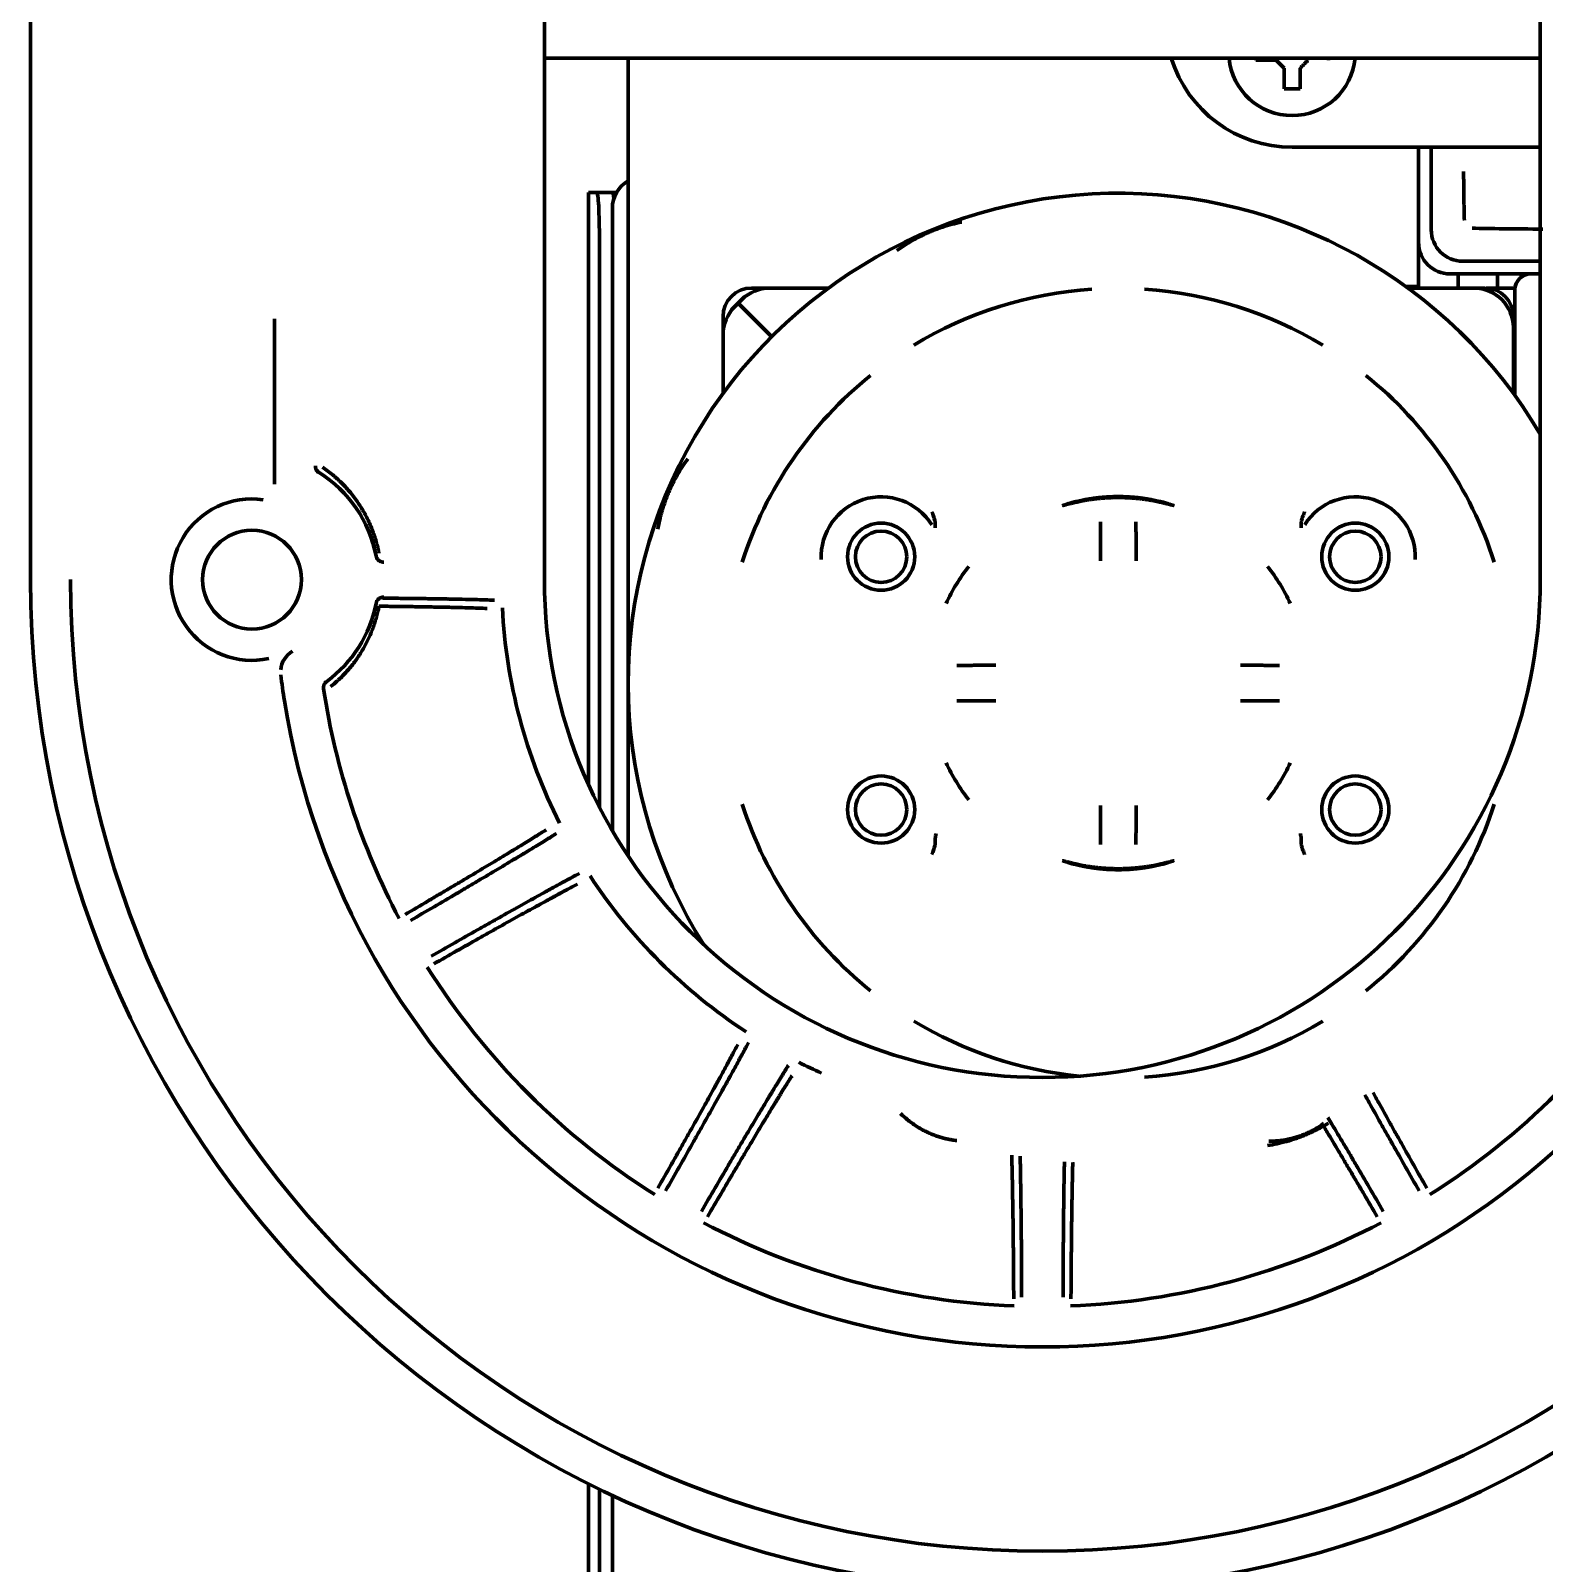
# Model space of a CAD drawing. Header units: inches. Extents: x -2983 to 7024, y 422 to 5529.
# Drawn here: x 2688 to 2783.7, y 5262.2 to 5359.2 of the extents above; entities that cross this region are included whole.
import ezdxf

# ---------------------------------------------------------------- set-up
doc = ezdxf.new("R2010")
doc.units = ezdxf.units.IN

msp = doc.modelspace()

# ---------------------------------------------------------------- linework, layer by layer
at = {"linetype": 'Continuous', "lineweight": 70}
for p, q in [((2687.984, 5324.489), (2687.984, 5396.5)), ((2720.484, 5368.512), (2720.484, 5324.489)), ((2783.484, 5324.489), (2783.484, 5368.512)), ((2720.484, 5357.489), (2783.483, 5357.489)), ((2725.784, 5306.996), (2725.784, 5357.48)), ((2765.484, 5357.349), (2765.484, 5357.489)), ((2770.084, 5357.489), (2770.084, 5357.349)), ((2783.485, 5351.847), (2767.784, 5351.847)), ((2775.784, 5343.039), (2775.784, 5351.847)), ((2776.587, 5346.631), (2776.587, 5351.848)), ((2723.284, 5348.989), (2723.287, 5348.989)), ((2723.284, 5348.989), (2723.284, 5311.503)), ((2723.287, 5348.989), (2723.806, 5348.989)), ((2723.806, 5348.989), (2724.804, 5348.989)), ((2724.804, 5348.989), (2725.052, 5348.989)), ((2724.784, 5347.989), (2724.784, 5347.784)), ((2724.784, 5346.411), (2724.784, 5347.784)), ((2723.963, 5310.099), (2723.963, 5345.989)), ((2724.784, 5308.602), (2724.784, 5346.411)), ((2783.484, 5344.633), (2778.586, 5344.633)), ((2782.884, 5343.829), (2777.783, 5343.829)), ((2778.284, 5342.939), (2778.284, 5343.829)), ((2780.784, 5343.822), (2780.784, 5342.936)), ((2782.284, 5343.829), (2782.284, 5343.629)), ((2782.884, 5343.829), (2783.485, 5343.829)), ((2734.737, 5342.939), (2733.584, 5342.939)), ((2734.736, 5342.939), (2738.454, 5342.939)), ((2775.784, 5343.039), (2774.984, 5343.039)), ((2775.114, 5342.939), (2779.284, 5342.939)), ((2779.984, 5342.939), (2779.284, 5342.939)), ((2780.055, 5342.938), (2780.055, 5342.939)), ((2781.898, 5342.939), (2780.055, 5342.939)), ((2781.884, 5342.829), (2781.884, 5336.132)), ((2732.742, 5341.981), (2732.516, 5341.755)), ((2732.742, 5341.981), (2732.969, 5342.207)), ((2732.742, 5341.981), (2733.45, 5341.274)), ((2732.742, 5341.981), (2733.45, 5341.274)), ((2703.411, 5340.987), (2703.411, 5330.527)), ((2731.784, 5341.139), (2731.784, 5339.986)), ((2734.864, 5339.859), (2733.45, 5341.274)), ((2734.864, 5339.859), (2733.45, 5341.274)), ((2781.784, 5340.439), (2781.784, 5341.139)), ((2731.784, 5339.987), (2731.784, 5336.269)), ((2781.784, 5340.439), (2781.784, 5336.269)), ((2745.203, 5327.772), (2745.203, 5328.096)), ((2768.365, 5327.772), (2768.365, 5328.096)), ((2745.203, 5308.106), (2745.203, 5307.782)), ((2768.365, 5308.106), (2768.365, 5307.782)), ((2723.284, 5267.282), (2723.284, 5013.824)), ((2723.963, 5014.824), (2723.963, 5266.949)), ((2724.784, 4696.789), (2724.784, 5266.55))]:
    msp.add_line(p, q, dxfattribs=at)
for centre, radius in [((2701.984, 5324.489), 3.125), ((2741.784, 5325.939), 2.125), ((2741.784, 5325.939), 1.625), ((2771.784, 5325.939), 2.125), ((2771.784, 5325.939), 1.625), ((2741.784, 5309.939), 2.125), ((2771.784, 5309.939), 2.125), ((2741.784, 5309.939), 1.625), ((2771.784, 5309.939), 1.625)]:
    msp.add_circle(centre, radius, dxfattribs=at)
for centre, radius, start, end in [((2767.784, 5359.847), 8, 197.14078, 270), ((2767.784, 5357.849), 4, 185.16375, 354.84188), ((2726.784, 5347.989), 2, 120.00094, 180), ((2756.784, 5317.939), 31, 30.54375, 212.28188), ((2782.884, 5342.829), 1, 90, 180), ((2733.584, 5341.139), 1.8, 90, 180), ((2734.736, 5340.439), 2.5, 90, 135), ((2756.784, 5317.939), 24.991, 93.82427, 121.17573), ((2756.784, 5317.939), 24.991, 58.82427, 86.17573), ((2779.284, 5340.439), 2.5, 0, 90), ((2779.984, 5341.139), 1.8, 0, 90), ((2734.284, 5339.987), 2.5, 135, 180), ((2756.784, 5317.939), 24.991, 128.82427, 162.14701), ((2756.784, 5317.939), 24.991, 17.85299, 51.17573), ((2701.984, 5324.489), 7.991, 10.88963, 57.92406), ((2701.984, 5324.489), 5.109, 81.93308, 282.00746), ((2741.784, 5325.939), 3.788, 32.24843, 182.83269), ((2771.784, 5325.939), 3.788, 357.16731, 147.75157), ((2756.784, 5317.939), 11.996, 142.00464, 155.16062), ((2756.784, 5317.939), 11.996, 24.83938, 37.99537), ((2751.984, 5324.489), 64, 180, 0), ((2751.984, 5324.489), 61.472, 180, 0), ((2751.984, 5324.489), 31.5, 180, 0), ((2701.984, 5324.489), 7.991, 306.29963, 349.11037), ((2751.984, 5324.489), 34.207, 182.97574, 206.768), ((2753.621, 5324.753), 50.211, 187.19463, 189.09231), ((2751.984, 5324.489), 45.991, 188.65313, 207.78465), ((2751.984, 5324.489), 48.553, 189.09025, 350.90976), ((2756.784, 5317.939), 11.996, 204.83938, 217.99536), ((2756.784, 5317.939), 11.996, 322.00464, 335.16062), ((2756.784, 5317.939), 24.991, 197.85299, 231.17573), ((2756.784, 5317.939), 24.991, 308.82427, 342.14701), ((2751.984, 5324.489), 34.207, 213.232, 236.768), ((2751.984, 5324.489), 45.991, 212.21535, 237.78465), ((2751.984, 5324.489), 45.991, 302.21535, 327.78465), ((2756.784, 5317.939), 24.991, 238.82427, 264.25685), ((2756.784, 5317.939), 24.991, 273.82427, 301.17573), ((2751.984, 5324.489), 34.207, 243.232, 245.91069), ((2751.984, 5324.489), 45.991, 242.21535, 267.78465), ((2751.984, 5324.489), 45.991, 272.21535, 297.78465)]:
    msp.add_arc(centre, radius, start, end, dxfattribs=at)
for centre, major_axis, ratio, start_param, end_param in [((2723.806, 5345.989), (0, -3), 0.052336, 1.570796, 3.141593), ((2724.804, 5345.989), (0, 3), 0.052336, 5.771302, 6.283185), ((2778.588, 5346.634), (1.416, 1.416), 0.998783, 2.356803, 3.926382), ((2783.063, 5346.772), (4.949, -0.021), 0.020055, 3.811078, 4.831047), ((2777.785, 5345.831), (1.416, 1.416), 0.998783, 2.356803, 3.926382), ((2705.294, 5318.652), (1.341, 0.672), 0.998626, 1.621896, 2.588167)]:
    msp.add_ellipse(centre, major_axis=major_axis, ratio=ratio, start_param=start_param, end_param=end_param, dxfattribs=at)
for points in [[(2766.784, 5357.349), (2766.73, 5357.349), (2766.622, 5357.349), (2766.46, 5357.349), (2766.301, 5357.349), (2766.146, 5357.349), (2765.994, 5357.349), (2765.838, 5357.349), (2765.671, 5357.349), (2765.548, 5357.349), (2765.484, 5357.349)], [(2767.284, 5356.849), (2767.258, 5356.875), (2767.207, 5356.926), (2767.133, 5357), (2767.061, 5357.072), (2766.991, 5357.142), (2766.922, 5357.211), (2766.853, 5357.28), (2766.807, 5357.326), (2766.784, 5357.349)], [(2768.784, 5357.349), (2768.76, 5357.325), (2768.713, 5357.278), (2768.641, 5357.207), (2768.57, 5357.135), (2768.499, 5357.064), (2768.427, 5356.992), (2768.356, 5356.921), (2768.308, 5356.873), (2768.284, 5356.849)], [(2768.284, 5356.849), (2768.284, 5356.795), (2768.284, 5356.687), (2768.284, 5356.525), (2768.284, 5356.366), (2768.284, 5356.211), (2768.284, 5356.059), (2768.284, 5355.903), (2768.284, 5355.736), (2768.284, 5355.613), (2768.284, 5355.549)], [(2768.284, 5355.549), (2768.117, 5355.549), (2767.784, 5355.549), (2767.451, 5355.549), (2767.284, 5355.549)], [(2753.284, 5329.18), (2753.284, 5329.181), (2753.289, 5329.184), (2753.314, 5329.194), (2753.355, 5329.208), (2753.413, 5329.228), (2753.487, 5329.252), (2753.577, 5329.28), (2753.684, 5329.312), (2753.806, 5329.346), (2753.945, 5329.383), (2754.097, 5329.422), (2754.264, 5329.462), (2754.444, 5329.501), (2754.635, 5329.539), (2754.836, 5329.576), (2755.046, 5329.611), (2755.264, 5329.642), (2755.488, 5329.67), (2755.717, 5329.694), (2755.95, 5329.713), (2756.186, 5329.728), (2756.424, 5329.738), (2756.664, 5329.743), (2756.904, 5329.743), (2757.144, 5329.738), (2757.382, 5329.728), (2757.618, 5329.713), (2757.851, 5329.694), (2758.081, 5329.67), (2758.304, 5329.642), (2758.522, 5329.611), (2758.732, 5329.576), (2758.934, 5329.539), (2759.124, 5329.501), (2759.304, 5329.462), (2759.471, 5329.422), (2759.624, 5329.383), (2759.762, 5329.346), (2759.884, 5329.312), (2759.991, 5329.28), (2760.082, 5329.252), (2760.156, 5329.228), (2760.213, 5329.208), (2760.254, 5329.194), (2760.279, 5329.184), (2760.284, 5329.181), (2760.284, 5329.18)], [(2760.284, 5329.18), (2760.284, 5329.179), (2760.279, 5329.179), (2760.254, 5329.185), (2760.213, 5329.195), (2760.156, 5329.211), (2760.082, 5329.23), (2759.992, 5329.254), (2759.885, 5329.282), (2759.763, 5329.313), (2759.625, 5329.346), (2759.473, 5329.381), (2759.307, 5329.417), (2759.128, 5329.454), (2758.937, 5329.49), (2758.736, 5329.524), (2758.526, 5329.557), (2758.308, 5329.586), (2758.084, 5329.612), (2757.854, 5329.635), (2757.62, 5329.654), (2757.383, 5329.668), (2757.145, 5329.677), (2756.904, 5329.682), (2756.664, 5329.682), (2756.423, 5329.677), (2756.185, 5329.668), (2755.948, 5329.654), (2755.714, 5329.635), (2755.484, 5329.612), (2755.26, 5329.586), (2755.042, 5329.557), (2754.832, 5329.524), (2754.631, 5329.49), (2754.441, 5329.454), (2754.261, 5329.417), (2754.095, 5329.381), (2753.943, 5329.346), (2753.805, 5329.313), (2753.683, 5329.282), (2753.576, 5329.254), (2753.486, 5329.23), (2753.412, 5329.211), (2753.355, 5329.195), (2753.314, 5329.185), (2753.29, 5329.179), (2753.284, 5329.179), (2753.284, 5329.18)], [(2753.284, 5306.698), (2753.284, 5306.699), (2753.29, 5306.699), (2753.314, 5306.693), (2753.355, 5306.683), (2753.412, 5306.668), (2753.486, 5306.648), (2753.576, 5306.624), (2753.683, 5306.596), (2753.805, 5306.565), (2753.943, 5306.532), (2754.095, 5306.497), (2754.261, 5306.461), (2754.441, 5306.424), (2754.631, 5306.389), (2754.832, 5306.354), (2755.042, 5306.322), (2755.26, 5306.292), (2755.484, 5306.266), (2755.714, 5306.243), (2755.948, 5306.225), (2756.185, 5306.211), (2756.423, 5306.201), (2756.664, 5306.196), (2756.904, 5306.196), (2757.145, 5306.201), (2757.383, 5306.211), (2757.62, 5306.225), (2757.854, 5306.243), (2758.084, 5306.266), (2758.308, 5306.292), (2758.526, 5306.322), (2758.736, 5306.354), (2758.937, 5306.389), (2759.128, 5306.424), (2759.307, 5306.461), (2759.473, 5306.497), (2759.625, 5306.532), (2759.763, 5306.565), (2759.885, 5306.596), (2759.992, 5306.624), (2760.082, 5306.648), (2760.156, 5306.668), (2760.213, 5306.683), (2760.254, 5306.693), (2760.279, 5306.699), (2760.284, 5306.699), (2760.284, 5306.698)], [(2760.284, 5306.698), (2760.284, 5306.698), (2760.279, 5306.694), (2760.254, 5306.685), (2760.213, 5306.67), (2760.156, 5306.65), (2760.082, 5306.626), (2759.991, 5306.598), (2759.884, 5306.567), (2759.762, 5306.532), (2759.624, 5306.495), (2759.471, 5306.456), (2759.304, 5306.417), (2759.124, 5306.377), (2758.934, 5306.339), (2758.732, 5306.302), (2758.522, 5306.268), (2758.304, 5306.236), (2758.081, 5306.208), (2757.851, 5306.184), (2757.618, 5306.165), (2757.382, 5306.15), (2757.144, 5306.14), (2756.904, 5306.135), (2756.664, 5306.135), (2756.424, 5306.14), (2756.186, 5306.15), (2755.95, 5306.165), (2755.717, 5306.184), (2755.488, 5306.208), (2755.264, 5306.236), (2755.046, 5306.268), (2754.836, 5306.302), (2754.635, 5306.339), (2754.444, 5306.377), (2754.264, 5306.417), (2754.097, 5306.456), (2753.945, 5306.495), (2753.806, 5306.532), (2753.684, 5306.567), (2753.577, 5306.598), (2753.487, 5306.626), (2753.413, 5306.65), (2753.355, 5306.67), (2753.314, 5306.685), (2753.289, 5306.694), (2753.284, 5306.698), (2753.284, 5306.698)]]:
    msp.add_open_spline(points, degree=3, dxfattribs=at)
for points, knots in [([(2767.284, 5355.549), (2767.284, 5355.752), (2767.284, 5355.962), (2767.284, 5356.287), (2767.284, 5356.397), (2767.284, 5356.62), (2767.284, 5356.734), (2767.284, 5356.849)], [0, 0, 0, 0, 0.5, 0.5, 0.75, 0.75, 1, 1, 1, 1]), ([(2778.634, 5350.307), (2778.634, 5350.263), (2778.635, 5350.171), (2778.636, 5350.024), (2778.637, 5349.861), (2778.639, 5349.698), (2778.64, 5349.542), (2778.642, 5349.396), (2778.643, 5349.253), (2778.645, 5349.137), (2778.646, 5349.047), (2778.647, 5348.984), (2778.648, 5348.921), (2778.649, 5348.858), (2778.649, 5348.796), (2778.65, 5348.735), (2778.651, 5348.674), (2778.652, 5348.614), (2778.653, 5348.554), (2778.654, 5348.496), (2778.655, 5348.437), (2778.656, 5348.379), (2778.657, 5348.322), (2778.658, 5348.266), (2778.659, 5348.21), (2778.66, 5348.154), (2778.661, 5348.1), (2778.662, 5348.046), (2778.663, 5347.992), (2778.664, 5347.939), (2778.665, 5347.887), (2778.666, 5347.836), (2778.667, 5347.785), (2778.669, 5347.735), (2778.67, 5347.685), (2778.671, 5347.636), (2778.672, 5347.588), (2778.673, 5347.54), (2778.674, 5347.493), (2778.676, 5347.447), (2778.677, 5347.402), (2778.678, 5347.357), (2778.679, 5347.313), (2778.68, 5347.269), (2778.681, 5347.241), (2778.682, 5347.227)], [0, 0, 0, 0, 0.033353, 0.071595, 0.114718, 0.16272, 0.202796, 0.243273, 0.284157, 0.32545, 0.344335, 0.363243, 0.382174, 0.401128, 0.420103, 0.439101, 0.458119, 0.477159, 0.496221, 0.515305, 0.534411, 0.55354, 0.572693, 0.59187, 0.61107, 0.630294, 0.649543, 0.668815, 0.688112, 0.707432, 0.726776, 0.746143, 0.765534, 0.784949, 0.804387, 0.823848, 0.843332, 0.86284, 0.882369, 0.901921, 0.921495, 0.941091, 0.960707, 0.980344, 1, 1, 1, 1]), ([(2746.89, 5347.116), (2746.835, 5347.105), (2746.78, 5347.094), (2746.523, 5347.038), (2746.323, 5346.988), (2745.924, 5346.877), (2745.726, 5346.815), (2745.48, 5346.73), (2745.431, 5346.712), (2745.333, 5346.677), (2745.284, 5346.658), (2745.137, 5346.603), (2745.04, 5346.564), (2744.847, 5346.484), (2744.752, 5346.443), (2744.562, 5346.358), (2744.468, 5346.314), (2744.187, 5346.178), (2744.004, 5346.081), (2743.732, 5345.929), (2743.643, 5345.877), (2743.465, 5345.77), (2743.377, 5345.715), (2743.115, 5345.547), (2742.945, 5345.429), (2742.777, 5345.306)], [0, 0, 0, 0, 0.037205, 0.037205, 0.174747, 0.174747, 0.312289, 0.312289, 0.346675, 0.346675, 0.38106, 0.38106, 0.449832, 0.449832, 0.518603, 0.518603, 0.587374, 0.587374, 0.724916, 0.724916, 0.793687, 0.793687, 0.862458, 0.862458, 1, 1, 1, 1]), ([(2729.554, 5332.131), (2729.433, 5331.968), (2729.317, 5331.801), (2729.096, 5331.461), (2728.99, 5331.288), (2728.789, 5330.935), (2728.694, 5330.756), (2728.558, 5330.482), (2728.514, 5330.39), (2728.429, 5330.204), (2728.388, 5330.111), (2728.308, 5329.922), (2728.269, 5329.828), (2728.195, 5329.638), (2728.159, 5329.543), (2728.057, 5329.256), (2727.994, 5329.062), (2727.908, 5328.77), (2727.881, 5328.672), (2727.83, 5328.475), (2727.805, 5328.377), (2727.737, 5328.079), (2727.697, 5327.88), (2727.664, 5327.679)], [0, 0, 0, 0, 0.125, 0.125, 0.25, 0.25, 0.375, 0.375, 0.4375, 0.4375, 0.5, 0.5, 0.5625, 0.5625, 0.625, 0.625, 0.75, 0.75, 0.8125, 0.8125, 0.875, 0.875, 1, 1, 1, 1]), ([(2705.993, 5331.685), (2705.993, 5331.642), (2705.998, 5331.601), (2706.011, 5331.55), (2706.014, 5331.54), (2706.021, 5331.519), (2706.024, 5331.509), (2706.036, 5331.48), (2706.054, 5331.442), (2706.077, 5331.406), (2706.096, 5331.381), (2706.102, 5331.372), (2706.116, 5331.356), (2706.123, 5331.348), (2706.159, 5331.31), (2706.192, 5331.283), (2706.228, 5331.26)], [0, 0, 0, 0, 0.25, 0.25, 0.3125, 0.3125, 0.375, 0.375, 0.5, 0.625, 0.625, 0.6875, 0.6875, 0.75, 0.75, 1, 1, 1, 1]), ([(2710.015, 5326.164), (2710.002, 5326.233), (2709.987, 5326.303), (2709.957, 5326.441), (2709.909, 5326.647), (2709.854, 5326.85), (2709.735, 5327.251), (2709.643, 5327.514), (2709.435, 5328.027), (2709.318, 5328.279), (2709.157, 5328.587), (2709.124, 5328.648), (2709.057, 5328.77), (2709.022, 5328.831), (2708.916, 5329.011), (2708.842, 5329.13), (2708.614, 5329.478), (2708.452, 5329.701), (2708.106, 5330.129), (2707.923, 5330.335), (2707.633, 5330.63), (2707.534, 5330.726), (2707.38, 5330.867), (2707.329, 5330.913), (2707.224, 5331.005), (2707.17, 5331.05), (2706.901, 5331.273), (2706.677, 5331.44), (2706.444, 5331.596)], [0, 0, 0, 0, 0.03125, 0.03125, 0.0625, 0.125, 0.125, 0.25, 0.25, 0.375, 0.375, 0.40625, 0.40625, 0.4375, 0.4375, 0.5, 0.5, 0.625, 0.625, 0.75, 0.75, 0.8125, 0.8125, 0.84375, 0.84375, 0.875, 0.875, 1, 1, 1, 1]), ([(2745.185, 5328.227), (2745.157, 5328.32), (2745.127, 5328.413), (2745.079, 5328.551), (2745.063, 5328.597), (2745.039, 5328.666), (2745.03, 5328.689), (2745.013, 5328.734), (2745.005, 5328.757), (2744.996, 5328.78)], [0, 0, 0, 0, 0.5, 0.5, 0.75, 0.75, 0.875, 0.875, 1, 1, 1, 1]), ([(2745.203, 5328.096), (2745.203, 5328.118), (2745.202, 5328.14), (2745.196, 5328.184), (2745.192, 5328.206), (2745.185, 5328.227)], [0, 0, 0, 0, 0.5, 0.5, 1, 1, 1, 1]), ([(2755.664, 5328.153), (2755.663, 5328.071), (2755.662, 5327.985), (2755.661, 5327.808), (2755.66, 5327.625), (2755.659, 5327.428), (2755.658, 5327.301), (2755.658, 5327.276), (2755.658, 5327.224), (2755.658, 5327.198), (2755.657, 5327.12), (2755.657, 5327.067), (2755.657, 5326.908), (2755.656, 5326.693), (2755.656, 5326.471), (2755.655, 5326.303), (2755.655, 5326.218), (2755.655, 5326.132), (2755.655, 5326.075), (2755.655, 5326.046), (2755.655, 5325.902), (2755.655, 5325.787), (2755.655, 5325.671)], [0, 0, 0, 0, 0.125, 0.125, 0.25, 0.375, 0.375, 0.40625, 0.40625, 0.4375, 0.4375, 0.5, 0.5, 0.625, 0.75, 0.75, 0.8125, 0.84375, 0.84375, 0.875, 0.875, 1, 1, 1, 1]), ([(2757.913, 5325.671), (2757.913, 5325.787), (2757.913, 5325.901), (2757.913, 5326.129), (2757.913, 5326.355), (2757.912, 5326.577), (2757.912, 5326.715), (2757.912, 5326.742), (2757.912, 5326.797), (2757.912, 5326.824), (2757.911, 5326.906), (2757.911, 5326.96), (2757.911, 5327.119), (2757.91, 5327.326), (2757.909, 5327.522), (2757.908, 5327.665), (2757.908, 5327.736), (2757.907, 5327.805), (2757.907, 5327.85), (2757.907, 5327.873), (2757.906, 5327.985), (2757.905, 5328.071), (2757.904, 5328.153)], [0, 0, 0, 0, 0.125, 0.125, 0.25, 0.375, 0.375, 0.40625, 0.40625, 0.4375, 0.4375, 0.5, 0.5, 0.625, 0.75, 0.75, 0.8125, 0.84375, 0.84375, 0.875, 0.875, 1, 1, 1, 1]), ([(2768.365, 5328.096), (2768.365, 5328.118), (2768.366, 5328.14), (2768.372, 5328.184), (2768.376, 5328.206), (2768.383, 5328.227)], [0, 0, 0, 0, 0.5, 0.5, 1, 1, 1, 1]), ([(2768.383, 5328.227), (2768.411, 5328.32), (2768.441, 5328.413), (2768.489, 5328.551), (2768.505, 5328.597), (2768.53, 5328.666), (2768.538, 5328.689), (2768.555, 5328.734), (2768.564, 5328.757), (2768.572, 5328.78)], [0, 0, 0, 0, 0.5, 0.5, 0.75, 0.75, 0.875, 0.875, 1, 1, 1, 1]), ([(2709.831, 5325.999), (2709.837, 5325.97), (2709.845, 5325.943), (2709.86, 5325.902), (2709.866, 5325.889), (2709.878, 5325.863), (2709.885, 5325.85), (2709.907, 5325.813), (2709.924, 5325.79), (2709.952, 5325.757), (2709.962, 5325.746), (2709.982, 5325.726), (2709.993, 5325.716), (2710.027, 5325.689), (2710.05, 5325.673), (2710.088, 5325.651), (2710.101, 5325.645), (2710.127, 5325.633), (2710.14, 5325.627), (2710.181, 5325.612), (2710.237, 5325.598), (2710.294, 5325.593), (2710.323, 5325.593)], [0, 0, 0, 0, 0.125, 0.125, 0.1875, 0.1875, 0.25, 0.25, 0.375, 0.375, 0.4375, 0.4375, 0.5, 0.5, 0.625, 0.625, 0.6875, 0.6875, 0.75, 0.75, 0.875, 1, 1, 1, 1]), ([(2709.831, 5322.979), (2709.837, 5323.008), (2709.845, 5323.036), (2709.86, 5323.076), (2709.866, 5323.089), (2709.878, 5323.115), (2709.885, 5323.128), (2709.907, 5323.165), (2709.924, 5323.189), (2709.952, 5323.221), (2709.962, 5323.232), (2709.982, 5323.252), (2709.993, 5323.262), (2710.027, 5323.289), (2710.05, 5323.306), (2710.088, 5323.327), (2710.101, 5323.334), (2710.127, 5323.346), (2710.14, 5323.351), (2710.181, 5323.366), (2710.237, 5323.38), (2710.294, 5323.386), (2710.323, 5323.386)], [0, 0, 0, 0, 0.125, 0.125, 0.1875, 0.1875, 0.25, 0.25, 0.375, 0.375, 0.4375, 0.4375, 0.5, 0.5, 0.625, 0.625, 0.6875, 0.6875, 0.75, 0.75, 0.875, 1, 1, 1, 1]), ([(2710.237, 5323.315), (2710.63, 5323.312), (2711.011, 5323.308), (2711.752, 5323.3), (2712.471, 5323.292), (2713.146, 5323.282), (2713.637, 5323.275), (2713.797, 5323.272), (2714.034, 5323.269), (2714.152, 5323.267), (2714.268, 5323.265), (2714.344, 5323.263), (2714.383, 5323.263), (2714.724, 5323.256), (2715.012, 5323.251), (2715.557, 5323.239), (2716.072, 5323.227), (2716.525, 5323.214), (2716.948, 5323.201), (2717.144, 5323.194), (2717.324, 5323.187)], [0, 0, 0, 0, 0.125, 0.125, 0.25, 0.375, 0.375, 0.4375, 0.4375, 0.46875, 0.484375, 0.484375, 0.5, 0.5, 0.625, 0.625, 0.75, 0.875, 0.875, 1, 1, 1, 1]), ([(2706.95, 5317.718), (2707.051, 5317.797), (2707.15, 5317.878), (2707.295, 5318.002), (2707.343, 5318.044), (2707.437, 5318.129), (2707.484, 5318.172), (2707.714, 5318.39), (2707.889, 5318.571), (2708.22, 5318.948), (2708.377, 5319.144), (2708.599, 5319.448), (2708.671, 5319.552), (2708.776, 5319.709), (2708.81, 5319.763), (2708.877, 5319.87), (2708.91, 5319.923), (2709.072, 5320.194), (2709.192, 5320.415), (2709.411, 5320.867), (2709.51, 5321.098), (2709.689, 5321.569), (2709.769, 5321.81), (2709.857, 5322.117), (2709.873, 5322.179), (2709.906, 5322.303), (2709.921, 5322.366), (2709.966, 5322.553), (2709.993, 5322.679), (2710.017, 5322.806)], [0, 0, 0, 0, 0.0625, 0.0625, 0.09375, 0.09375, 0.125, 0.125, 0.25, 0.25, 0.375, 0.375, 0.4375, 0.4375, 0.46875, 0.46875, 0.5, 0.5, 0.625, 0.625, 0.75, 0.75, 0.875, 0.875, 0.90625, 0.90625, 0.9375, 0.9375, 1, 1, 1, 1]), ([(2710.017, 5322.806), (2710.396, 5322.802), (2710.763, 5322.798), (2711.478, 5322.789), (2712.171, 5322.779), (2712.823, 5322.769), (2713.296, 5322.76), (2713.451, 5322.757), (2713.68, 5322.753), (2713.755, 5322.752), (2713.905, 5322.749), (2713.979, 5322.747), (2714.2, 5322.743), (2714.343, 5322.739), (2714.553, 5322.735), (2714.622, 5322.733), (2714.759, 5322.73), (2714.826, 5322.728), (2715.158, 5322.72), (2715.408, 5322.713), (2715.878, 5322.7), (2716.097, 5322.693), (2716.506, 5322.678), (2716.695, 5322.671), (2716.869, 5322.664)], [0, 0, 0, 0, 0.125, 0.125, 0.25, 0.375, 0.375, 0.4375, 0.4375, 0.46875, 0.46875, 0.5, 0.5, 0.5625, 0.5625, 0.59375, 0.59375, 0.625, 0.625, 0.75, 0.75, 0.875, 0.875, 1, 1, 1, 1]), ([(2749.052, 5319.068), (2748.937, 5319.068), (2748.822, 5319.068), (2748.594, 5319.068), (2748.368, 5319.068), (2748.146, 5319.067), (2748.008, 5319.067), (2747.981, 5319.067), (2747.926, 5319.067), (2747.899, 5319.067), (2747.817, 5319.066), (2747.763, 5319.066), (2747.604, 5319.066), (2747.397, 5319.065), (2747.201, 5319.064), (2747.058, 5319.063), (2746.988, 5319.063), (2746.919, 5319.062), (2746.873, 5319.062), (2746.85, 5319.062), (2746.738, 5319.061), (2746.653, 5319.06), (2746.571, 5319.059)], [0, 0, 0, 0, 0.125, 0.125, 0.25, 0.375, 0.375, 0.40625, 0.40625, 0.4375, 0.4375, 0.5, 0.5, 0.625, 0.75, 0.75, 0.8125, 0.84375, 0.84375, 0.875, 0.875, 1, 1, 1, 1]), ([(2766.997, 5319.059), (2766.916, 5319.06), (2766.83, 5319.061), (2766.653, 5319.062), (2766.47, 5319.063), (2766.273, 5319.064), (2766.146, 5319.065), (2766.121, 5319.065), (2766.069, 5319.065), (2766.043, 5319.065), (2765.965, 5319.066), (2765.912, 5319.066), (2765.753, 5319.066), (2765.537, 5319.067), (2765.316, 5319.068), (2765.148, 5319.068), (2765.063, 5319.068), (2764.977, 5319.068), (2764.92, 5319.068), (2764.891, 5319.068), (2764.747, 5319.068), (2764.632, 5319.068), (2764.516, 5319.068)], [0, 0, 0, 0, 0.125, 0.125, 0.25, 0.375, 0.375, 0.40625, 0.40625, 0.4375, 0.4375, 0.5, 0.5, 0.625, 0.75, 0.75, 0.8125, 0.84375, 0.84375, 0.875, 0.875, 1, 1, 1, 1]), ([(2706.516, 5317.57), (2706.509, 5317.615), (2706.509, 5317.66), (2706.517, 5317.728), (2706.521, 5317.75), (2706.533, 5317.794), (2706.54, 5317.816), (2706.557, 5317.858), (2706.567, 5317.878), (2706.59, 5317.918), (2706.616, 5317.955), (2706.646, 5317.989), (2706.679, 5318.02), (2706.696, 5318.035), (2706.715, 5318.049)], [0, 0, 0, 0, 0.25, 0.25, 0.375, 0.375, 0.5, 0.5, 0.625, 0.625, 0.75, 0.875, 0.875, 1, 1, 1, 1]), ([(2746.571, 5316.819), (2746.653, 5316.818), (2746.738, 5316.817), (2746.915, 5316.816), (2747.099, 5316.815), (2747.295, 5316.814), (2747.422, 5316.813), (2747.447, 5316.813), (2747.499, 5316.813), (2747.525, 5316.813), (2747.603, 5316.813), (2747.656, 5316.812), (2747.815, 5316.812), (2748.031, 5316.811), (2748.252, 5316.811), (2748.421, 5316.81), (2748.505, 5316.81), (2748.591, 5316.81), (2748.648, 5316.81), (2748.677, 5316.81), (2748.821, 5316.81), (2748.937, 5316.81), (2749.052, 5316.81)], [0, 0, 0, 0, 0.125, 0.125, 0.25, 0.375, 0.375, 0.40625, 0.40625, 0.4375, 0.4375, 0.5, 0.5, 0.625, 0.75, 0.75, 0.8125, 0.84375, 0.84375, 0.875, 0.875, 1, 1, 1, 1]), ([(2764.516, 5316.81), (2764.632, 5316.81), (2764.746, 5316.81), (2764.974, 5316.81), (2765.2, 5316.81), (2765.422, 5316.811), (2765.56, 5316.811), (2765.587, 5316.811), (2765.642, 5316.811), (2765.669, 5316.811), (2765.751, 5316.812), (2765.805, 5316.812), (2765.964, 5316.812), (2766.171, 5316.813), (2766.367, 5316.814), (2766.51, 5316.815), (2766.581, 5316.816), (2766.65, 5316.816), (2766.695, 5316.816), (2766.718, 5316.817), (2766.83, 5316.817), (2766.916, 5316.818), (2766.997, 5316.819)], [0, 0, 0, 0, 0.125, 0.125, 0.25, 0.375, 0.375, 0.40625, 0.40625, 0.4375, 0.4375, 0.5, 0.5, 0.625, 0.75, 0.75, 0.8125, 0.84375, 0.84375, 0.875, 0.875, 1, 1, 1, 1]), ([(2755.655, 5310.207), (2755.655, 5310.092), (2755.655, 5309.977), (2755.655, 5309.749), (2755.655, 5309.523), (2755.656, 5309.301), (2755.656, 5309.164), (2755.656, 5309.136), (2755.656, 5309.081), (2755.656, 5309.054), (2755.657, 5308.972), (2755.657, 5308.918), (2755.657, 5308.759), (2755.658, 5308.552), (2755.659, 5308.356), (2755.66, 5308.213), (2755.661, 5308.143), (2755.661, 5308.074), (2755.661, 5308.028), (2755.661, 5308.005), (2755.662, 5307.893), (2755.663, 5307.808), (2755.664, 5307.726)], [0, 0, 0, 0, 0.125, 0.125, 0.25, 0.375, 0.375, 0.40625, 0.40625, 0.4375, 0.4375, 0.5, 0.5, 0.625, 0.75, 0.75, 0.8125, 0.84375, 0.84375, 0.875, 0.875, 1, 1, 1, 1]), ([(2757.904, 5307.726), (2757.905, 5307.808), (2757.906, 5307.893), (2757.907, 5308.07), (2757.908, 5308.254), (2757.909, 5308.45), (2757.91, 5308.577), (2757.91, 5308.602), (2757.91, 5308.654), (2757.91, 5308.68), (2757.911, 5308.758), (2757.911, 5308.811), (2757.911, 5308.97), (2757.912, 5309.186), (2757.913, 5309.407), (2757.913, 5309.576), (2757.913, 5309.66), (2757.913, 5309.746), (2757.913, 5309.803), (2757.913, 5309.832), (2757.913, 5309.976), (2757.913, 5310.092), (2757.913, 5310.207)], [0, 0, 0, 0, 0.125, 0.125, 0.25, 0.375, 0.375, 0.40625, 0.40625, 0.4375, 0.4375, 0.5, 0.5, 0.625, 0.75, 0.75, 0.8125, 0.84375, 0.84375, 0.875, 0.875, 1, 1, 1, 1]), ([(2720.59, 5308.653), (2720.388, 5308.524), (2720.161, 5308.382), (2719.659, 5308.07), (2719.384, 5307.9), (2718.934, 5307.624), (2718.778, 5307.529), (2718.535, 5307.381), (2718.452, 5307.331), (2718.326, 5307.254), (2718.283, 5307.228), (2718.197, 5307.176), (2718.154, 5307.15), (2717.763, 5306.914), (2717.397, 5306.693), (2716.631, 5306.234), (2716.23, 5305.994), (2715.602, 5305.621), (2715.388, 5305.494), (2715.115, 5305.332), (2715.06, 5305.299), (2714.95, 5305.234), (2714.894, 5305.201), (2714.727, 5305.102), (2714.503, 5304.97), (2714.276, 5304.835), (2714.046, 5304.7), (2713.931, 5304.632), (2713.584, 5304.428), (2713.35, 5304.29), (2712.642, 5303.874), (2712.161, 5303.592), (2711.67, 5303.306)], [0, 0, 0, 0, 0.125, 0.125, 0.25, 0.25, 0.3125, 0.3125, 0.34375, 0.34375, 0.359375, 0.359375, 0.375, 0.375, 0.5, 0.5, 0.625, 0.625, 0.6875, 0.6875, 0.703125, 0.703125, 0.71875, 0.71875, 0.75, 0.78125, 0.78125, 0.8125, 0.8125, 0.875, 0.875, 1, 1, 1, 1]), ([(2721.247, 5308.425), (2721.037, 5308.293), (2720.802, 5308.147), (2720.281, 5307.825), (2719.995, 5307.651), (2719.528, 5307.367), (2719.366, 5307.269), (2719.114, 5307.116), (2719.028, 5307.065), (2718.897, 5306.985), (2718.853, 5306.959), (2718.764, 5306.905), (2718.719, 5306.878), (2718.313, 5306.635), (2717.934, 5306.408), (2717.139, 5305.934), (2716.723, 5305.687), (2716.071, 5305.301), (2715.849, 5305.17), (2715.566, 5305.003), (2715.509, 5304.969), (2715.395, 5304.902), (2715.337, 5304.868), (2715.164, 5304.766), (2715.048, 5304.698), (2714.465, 5304.355), (2713.988, 5304.075), (2713.013, 5303.504), (2712.515, 5303.214), (2712.007, 5302.918)], [0, 0, 0, 0, 0.125, 0.125, 0.25, 0.25, 0.3125, 0.3125, 0.34375, 0.34375, 0.359375, 0.359375, 0.375, 0.375, 0.5, 0.5, 0.625, 0.625, 0.6875, 0.6875, 0.703125, 0.703125, 0.71875, 0.71875, 0.75, 0.75, 0.875, 0.875, 1, 1, 1, 1]), ([(2745.203, 5307.782), (2745.203, 5307.76), (2745.202, 5307.738), (2745.196, 5307.695), (2745.192, 5307.673), (2745.185, 5307.651)], [0, 0, 0, 0, 0.5, 0.5, 1, 1, 1, 1]), ([(2745.261, 5308.416), (2745.253, 5308.372), (2745.244, 5308.324), (2745.225, 5308.22), (2745.215, 5308.165), (2745.203, 5308.106)], [0, 0, 0, 0, 0.5, 0.5, 1, 1, 1, 1]), ([(2768.365, 5308.106), (2768.353, 5308.165), (2768.343, 5308.22), (2768.324, 5308.324), (2768.315, 5308.372), (2768.307, 5308.416)], [0, 0, 0, 0, 0.5, 0.5, 1, 1, 1, 1]), ([(2768.365, 5307.782), (2768.365, 5307.76), (2768.366, 5307.738), (2768.372, 5307.695), (2768.376, 5307.673), (2768.383, 5307.651)], [0, 0, 0, 0, 0.5, 0.5, 1, 1, 1, 1]), ([(2745.185, 5307.651), (2745.157, 5307.558), (2745.127, 5307.466), (2745.079, 5307.327), (2745.063, 5307.281), (2745.039, 5307.213), (2745.03, 5307.19), (2745.013, 5307.144), (2745.005, 5307.121), (2744.996, 5307.098)], [0, 0, 0, 0, 0.5, 0.5, 0.75, 0.75, 0.875, 0.875, 1, 1, 1, 1]), ([(2768.383, 5307.651), (2768.411, 5307.558), (2768.441, 5307.466), (2768.489, 5307.327), (2768.505, 5307.281), (2768.53, 5307.213), (2768.538, 5307.19), (2768.555, 5307.144), (2768.564, 5307.121), (2768.572, 5307.098)], [0, 0, 0, 0, 0.5, 0.5, 0.75, 0.75, 0.875, 0.875, 1, 1, 1, 1]), ([(2713.315, 5300.653), (2713.825, 5300.946), (2714.324, 5301.231), (2715.302, 5301.788), (2715.78, 5302.06), (2716.482, 5302.457), (2716.713, 5302.588), (2717.056, 5302.782), (2717.169, 5302.846), (2717.339, 5302.941), (2717.395, 5302.973), (2717.507, 5303.036), (2717.563, 5303.068), (2718.062, 5303.349), (2718.485, 5303.586), (2719.294, 5304.038), (2719.679, 5304.253), (2720.227, 5304.556), (2720.405, 5304.655), (2720.621, 5304.774), (2720.664, 5304.798), (2720.75, 5304.845), (2720.792, 5304.868), (2720.918, 5304.937), (2721, 5304.982), (2721.402, 5305.203), (2721.698, 5305.364), (2722.24, 5305.656), (2722.485, 5305.786), (2722.703, 5305.902)], [0, 0, 0, 0, 0.125, 0.125, 0.25, 0.25, 0.3125, 0.3125, 0.34375, 0.34375, 0.359375, 0.359375, 0.375, 0.375, 0.5, 0.5, 0.625, 0.625, 0.6875, 0.6875, 0.703125, 0.703125, 0.71875, 0.71875, 0.75, 0.75, 0.875, 0.875, 1, 1, 1, 1]), ([(2713.482, 5300.168), (2713.975, 5300.45), (2714.458, 5300.724), (2715.403, 5301.261), (2715.865, 5301.522), (2716.544, 5301.905), (2716.767, 5302.031), (2717.099, 5302.217), (2717.209, 5302.279), (2717.373, 5302.371), (2717.427, 5302.401), (2717.536, 5302.462), (2717.589, 5302.492), (2718.072, 5302.762), (2718.482, 5302.991), (2719.264, 5303.426), (2719.637, 5303.632), (2720.168, 5303.924), (2720.34, 5304.018), (2720.549, 5304.133), (2720.591, 5304.156), (2720.673, 5304.201), (2720.714, 5304.223), (2720.836, 5304.289), (2720.995, 5304.376), (2721.149, 5304.46), (2721.3, 5304.541), (2721.374, 5304.581), (2721.59, 5304.698), (2721.728, 5304.772), (2722.123, 5304.983), (2722.36, 5305.109), (2722.572, 5305.219)], [0, 0, 0, 0, 0.125, 0.125, 0.25, 0.25, 0.3125, 0.3125, 0.34375, 0.34375, 0.359375, 0.359375, 0.375, 0.375, 0.5, 0.5, 0.625, 0.625, 0.6875, 0.6875, 0.703125, 0.703125, 0.71875, 0.71875, 0.75, 0.78125, 0.78125, 0.8125, 0.8125, 0.875, 0.875, 1, 1, 1, 1]), ([(2733.397, 5295.208), (2733.281, 5294.99), (2733.151, 5294.745), (2732.86, 5294.206), (2732.7, 5293.912), (2732.438, 5293.433), (2732.346, 5293.267), (2732.204, 5293.009), (2732.156, 5292.921), (2732.082, 5292.787), (2732.057, 5292.742), (2732.006, 5292.651), (2731.981, 5292.605), (2731.752, 5292.191), (2731.537, 5291.805), (2731.085, 5290.997), (2730.848, 5290.575), (2730.477, 5289.915), (2730.35, 5289.691), (2730.188, 5289.405), (2730.156, 5289.347), (2730.091, 5289.232), (2730.058, 5289.173), (2729.959, 5288.999), (2729.893, 5288.881), (2729.559, 5288.293), (2729.286, 5287.812), (2728.726, 5286.83), (2728.441, 5286.33), (2728.148, 5285.82)], [0, 0, 0, 0, 0.125, 0.125, 0.25, 0.25, 0.3125, 0.3125, 0.34375, 0.34375, 0.359375, 0.359375, 0.375, 0.375, 0.5, 0.5, 0.625, 0.625, 0.6875, 0.6875, 0.703125, 0.703125, 0.71875, 0.71875, 0.75, 0.75, 0.875, 0.875, 1, 1, 1, 1]), ([(2732.714, 5295.077), (2732.603, 5294.865), (2732.478, 5294.628), (2732.2, 5294.107), (2732.046, 5293.822), (2731.794, 5293.359), (2731.707, 5293.198), (2731.57, 5292.948), (2731.523, 5292.864), (2731.452, 5292.734), (2731.428, 5292.69), (2731.38, 5292.602), (2731.356, 5292.558), (2731.136, 5292.158), (2730.929, 5291.784), (2730.495, 5291.003), (2730.267, 5290.595), (2729.91, 5289.957), (2729.789, 5289.741), (2729.633, 5289.464), (2729.602, 5289.408), (2729.539, 5289.297), (2729.507, 5289.24), (2729.412, 5289.071), (2729.284, 5288.844), (2729.155, 5288.614), (2729.024, 5288.382), (2728.958, 5288.266), (2728.759, 5287.915), (2728.626, 5287.679), (2728.22, 5286.965), (2727.945, 5286.48), (2727.663, 5285.987)], [0, 0, 0, 0, 0.125, 0.125, 0.25, 0.25, 0.3125, 0.3125, 0.34375, 0.34375, 0.359375, 0.359375, 0.375, 0.375, 0.5, 0.5, 0.625, 0.625, 0.6875, 0.6875, 0.703125, 0.703125, 0.71875, 0.71875, 0.75, 0.78125, 0.78125, 0.8125, 0.8125, 0.875, 0.875, 1, 1, 1, 1]), ([(2730.413, 5284.512), (2730.709, 5285.02), (2730.999, 5285.517), (2731.567, 5286.488), (2731.845, 5286.963), (2732.254, 5287.658), (2732.389, 5287.887), (2732.589, 5288.226), (2732.655, 5288.338), (2732.754, 5288.506), (2732.787, 5288.561), (2732.853, 5288.672), (2732.885, 5288.727), (2733.177, 5289.22), (2733.425, 5289.637), (2733.899, 5290.433), (2734.125, 5290.811), (2734.448, 5291.348), (2734.553, 5291.522), (2734.681, 5291.734), (2734.706, 5291.776), (2734.756, 5291.859), (2734.781, 5291.9), (2734.856, 5292.023), (2734.904, 5292.103), (2735.143, 5292.495), (2735.319, 5292.783), (2735.641, 5293.307), (2735.788, 5293.542), (2735.92, 5293.752)], [0, 0, 0, 0, 0.125, 0.125, 0.25, 0.25, 0.3125, 0.3125, 0.34375, 0.34375, 0.359375, 0.359375, 0.375, 0.375, 0.5, 0.5, 0.625, 0.625, 0.6875, 0.6875, 0.703125, 0.703125, 0.71875, 0.71875, 0.75, 0.75, 0.875, 0.875, 1, 1, 1, 1]), ([(2730.801, 5284.175), (2731.087, 5284.666), (2731.368, 5285.145), (2731.918, 5286.082), (2732.188, 5286.54), (2732.584, 5287.211), (2732.715, 5287.431), (2732.909, 5287.759), (2732.973, 5287.867), (2733.069, 5288.028), (2733.101, 5288.082), (2733.164, 5288.189), (2733.196, 5288.242), (2733.479, 5288.717), (2733.719, 5289.12), (2734.18, 5289.888), (2734.399, 5290.252), (2734.713, 5290.771), (2734.815, 5290.939), (2734.939, 5291.142), (2734.963, 5291.183), (2735.012, 5291.263), (2735.036, 5291.303), (2735.109, 5291.421), (2735.203, 5291.576), (2735.295, 5291.725), (2735.362, 5291.835), (2735.384, 5291.871), (2735.428, 5291.943), (2735.537, 5292.119), (2735.64, 5292.285), (2735.876, 5292.665), (2736.019, 5292.893), (2736.148, 5293.095)], [0, 0, 0, 0, 0.125, 0.125, 0.25, 0.25, 0.3125, 0.3125, 0.34375, 0.34375, 0.359375, 0.359375, 0.375, 0.375, 0.5, 0.5, 0.625, 0.625, 0.6875, 0.6875, 0.703125, 0.703125, 0.71875, 0.71875, 0.75, 0.78125, 0.78125, 0.796875, 0.796875, 0.8125, 0.875, 0.875, 1, 1, 1, 1]), ([(2775.82, 5285.82), (2775.527, 5286.33), (2775.242, 5286.829), (2774.685, 5287.807), (2774.413, 5288.285), (2774.016, 5288.987), (2773.885, 5289.218), (2773.691, 5289.561), (2773.627, 5289.675), (2773.532, 5289.844), (2773.5, 5289.9), (2773.437, 5290.012), (2773.405, 5290.068), (2773.125, 5290.567), (2772.887, 5290.99), (2772.569, 5291.559), (2772.479, 5291.721), (2772.39, 5291.879)], [0, 0, 0, 0, 0.22688, 0.22688, 0.453759, 0.453759, 0.567199, 0.567199, 0.623919, 0.623919, 0.652279, 0.652279, 0.680639, 0.680639, 0.907518, 0.907518, 1, 1, 1, 1]), ([(2776.305, 5285.987), (2776.024, 5286.48), (2775.749, 5286.963), (2775.213, 5287.908), (2774.951, 5288.37), (2774.568, 5289.049), (2774.442, 5289.273), (2774.256, 5289.604), (2774.194, 5289.714), (2774.103, 5289.878), (2774.072, 5289.932), (2774.011, 5290.041), (2773.981, 5290.095), (2773.711, 5290.577), (2773.482, 5290.987), (2773.14, 5291.602), (2773.02, 5291.82), (2772.903, 5292.031)], [0, 0, 0, 0, 0.218705, 0.218705, 0.437409, 0.437409, 0.546762, 0.546762, 0.601438, 0.601438, 0.628776, 0.628776, 0.656114, 0.656114, 0.874819, 0.874819, 1, 1, 1, 1]), ([(2743.02, 5290.71), (2743.16, 5290.57), (2743.305, 5290.439), (2743.531, 5290.253), (2743.607, 5290.193), (2743.763, 5290.078), (2743.843, 5290.022), (2744.004, 5289.913), (2744.087, 5289.861), (2744.255, 5289.76), (2744.341, 5289.711), (2744.473, 5289.64), (2744.517, 5289.617), (2744.607, 5289.572), (2744.651, 5289.55), (2744.786, 5289.486), (2744.877, 5289.446), (2745.06, 5289.371), (2745.152, 5289.335), (2745.337, 5289.269), (2745.431, 5289.238), (2745.619, 5289.181), (2745.714, 5289.155), (2745.858, 5289.119), (2745.906, 5289.108), (2746.002, 5289.086), (2746.049, 5289.076), (2746.193, 5289.048), (2746.29, 5289.031), (2746.451, 5289.007), (2746.517, 5288.999), (2746.582, 5288.991)], [0, 0, 0, 0, 0.146226, 0.146226, 0.219338, 0.219338, 0.292451, 0.292451, 0.365564, 0.365564, 0.438677, 0.438677, 0.475233, 0.475233, 0.511789, 0.511789, 0.584902, 0.584902, 0.658015, 0.658015, 0.731128, 0.731128, 0.804241, 0.804241, 0.840797, 0.840797, 0.877353, 0.877353, 0.950466, 0.950466, 1, 1, 1, 1]), ([(2770.052, 5290.461), (2770.134, 5290.324), (2770.218, 5290.184), (2770.54, 5289.644), (2770.787, 5289.228), (2771.172, 5288.576), (2771.303, 5288.355), (2771.47, 5288.071), (2771.504, 5288.015), (2771.571, 5287.9), (2771.605, 5287.843), (2771.707, 5287.669), (2771.775, 5287.553), (2772.119, 5286.97), (2772.398, 5286.493), (2772.969, 5285.518), (2773.259, 5285.02), (2773.555, 5284.512)], [0, 0, 0, 0, 0.082174, 0.082174, 0.311631, 0.311631, 0.426359, 0.426359, 0.455041, 0.455041, 0.483723, 0.483723, 0.541087, 0.541087, 0.770544, 0.770544, 1, 1, 1, 1]), ([(2766.231, 5288.684), (2766.437, 5288.715), (2766.641, 5288.753), (2767.045, 5288.84), (2767.246, 5288.89), (2767.645, 5289.002), (2767.843, 5289.064), (2768.089, 5289.149), (2768.139, 5289.167), (2768.237, 5289.202), (2768.286, 5289.22), (2768.432, 5289.276), (2768.625, 5289.353), (2768.816, 5289.435), (2769.005, 5289.52), (2769.1, 5289.564), (2769.286, 5289.655), (2769.379, 5289.702), (2769.518, 5289.774), (2769.563, 5289.798), (2769.655, 5289.848), (2769.7, 5289.873), (2769.862, 5289.964), (2769.978, 5290.032), (2770.092, 5290.102)], [0, 0, 0, 0, 0.150469, 0.150469, 0.300939, 0.300939, 0.451408, 0.451408, 0.489025, 0.489025, 0.526642, 0.526642, 0.601877, 0.677112, 0.677112, 0.752346, 0.752346, 0.827581, 0.827581, 0.865198, 0.865198, 0.902816, 0.902816, 1, 1, 1, 1]), ([(2766.305, 5288.952), (2766.503, 5288.952), (2766.699, 5288.962), (2766.989, 5288.991), (2767.086, 5289.003), (2767.278, 5289.031), (2767.374, 5289.047), (2767.565, 5289.085), (2767.66, 5289.107), (2767.851, 5289.154), (2767.946, 5289.18), (2768.089, 5289.223), (2768.137, 5289.239), (2768.232, 5289.27), (2768.279, 5289.286), (2768.42, 5289.336), (2768.512, 5289.372), (2768.695, 5289.448), (2768.785, 5289.488), (2768.963, 5289.572), (2769.051, 5289.616), (2769.224, 5289.709), (2769.31, 5289.758), (2769.437, 5289.834), (2769.479, 5289.86), (2769.562, 5289.913), (2769.603, 5289.939), (2769.645, 5289.968), (2769.647, 5289.969), (2769.649, 5289.97)], [0, 0, 0, 0, 0.166348, 0.166348, 0.249522, 0.249522, 0.332696, 0.332696, 0.41587, 0.41587, 0.499043, 0.499043, 0.54063, 0.54063, 0.582217, 0.582217, 0.665391, 0.665391, 0.748565, 0.748565, 0.831739, 0.831739, 0.914913, 0.914913, 0.9565, 0.9565, 0.998087, 0.998087, 1, 1, 1, 1]), ([(2769.648, 5290.121), (2769.766, 5289.925), (2769.886, 5289.725), (2770.239, 5289.136), (2770.479, 5288.735), (2770.853, 5288.107), (2770.98, 5287.893), (2771.141, 5287.62), (2771.174, 5287.565), (2771.239, 5287.455), (2771.272, 5287.399), (2771.371, 5287.232), (2771.504, 5287.008), (2771.638, 5286.781), (2771.773, 5286.552), (2771.841, 5286.436), (2772.046, 5286.089), (2772.183, 5285.855), (2772.599, 5285.147), (2772.881, 5284.666), (2773.168, 5284.175)], [0, 0, 0, 0, 0.118239, 0.118239, 0.338679, 0.338679, 0.448899, 0.448899, 0.476454, 0.476454, 0.504009, 0.504009, 0.559119, 0.614229, 0.614229, 0.66934, 0.66934, 0.77956, 0.77956, 1, 1, 1, 1]), ([(2750.047, 5288.07), (2750.051, 5287.923), (2750.056, 5287.769), (2750.064, 5287.434), (2750.069, 5287.252), (2750.075, 5286.967), (2750.077, 5286.87), (2750.081, 5286.722), (2750.082, 5286.673), (2750.084, 5286.572), (2750.085, 5286.522), (2750.094, 5286.065), (2750.102, 5285.638), (2750.117, 5284.745), (2750.124, 5284.278), (2750.134, 5283.547), (2750.137, 5283.298), (2750.14, 5282.981), (2750.141, 5282.917), (2750.142, 5282.789), (2750.143, 5282.725), (2750.145, 5282.53), (2750.148, 5282.27), (2750.151, 5282.006), (2750.153, 5281.74), (2750.154, 5281.606), (2750.158, 5281.203), (2750.16, 5280.932), (2750.166, 5280.11), (2750.17, 5279.553), (2750.173, 5278.985)], [0, 0, 0, 0, 0.070182, 0.070182, 0.147667, 0.147667, 0.186409, 0.186409, 0.20578, 0.20578, 0.225152, 0.225152, 0.380121, 0.380121, 0.535091, 0.535091, 0.612576, 0.612576, 0.631947, 0.631947, 0.651318, 0.651318, 0.690061, 0.728803, 0.728803, 0.767545, 0.767545, 0.84503, 0.84503, 1, 1, 1, 1]), ([(2750.58, 5288.002), (2750.584, 5287.82), (2750.588, 5287.631), (2750.594, 5287.336), (2750.596, 5287.236), (2750.599, 5287.083), (2750.6, 5287.031), (2750.602, 5286.928), (2750.603, 5286.875), (2750.611, 5286.402), (2750.618, 5285.96), (2750.631, 5285.034), (2750.637, 5284.551), (2750.645, 5283.794), (2750.648, 5283.536), (2750.651, 5283.207), (2750.651, 5283.141), (2750.653, 5283.009), (2750.653, 5282.942), (2750.655, 5282.741), (2750.656, 5282.606), (2750.662, 5281.929), (2750.665, 5281.376), (2750.672, 5280.247), (2750.674, 5279.671), (2750.676, 5279.083)], [0, 0, 0, 0, 0.083276, 0.083276, 0.124945, 0.124945, 0.14578, 0.14578, 0.166615, 0.166615, 0.333292, 0.333292, 0.499969, 0.499969, 0.583307, 0.583307, 0.604142, 0.604142, 0.624977, 0.624977, 0.666646, 0.666646, 0.833323, 0.833323, 1, 1, 1, 1]), ([(2753.292, 5279.083), (2753.294, 5279.671), (2753.296, 5280.246), (2753.303, 5281.371), (2753.307, 5281.921), (2753.313, 5282.727), (2753.315, 5282.993), (2753.319, 5283.387), (2753.32, 5283.517), (2753.322, 5283.712), (2753.323, 5283.776), (2753.324, 5283.905), (2753.325, 5283.969), (2753.331, 5284.541), (2753.337, 5285.027), (2753.35, 5285.953), (2753.357, 5286.394), (2753.368, 5287.021), (2753.372, 5287.224), (2753.377, 5287.471), (2753.378, 5287.52), (2753.379, 5287.594), (2753.38, 5287.619), (2753.38, 5287.644)], [0, 0, 0, 0, 0.175747, 0.175747, 0.351494, 0.351494, 0.439367, 0.439367, 0.483304, 0.483304, 0.505272, 0.505272, 0.527241, 0.527241, 0.702988, 0.702988, 0.878735, 0.878735, 0.966608, 0.966608, 0.988576, 0.988576, 1, 1, 1, 1]), ([(2753.795, 5278.985), (2753.798, 5279.553), (2753.802, 5280.108), (2753.81, 5281.195), (2753.815, 5281.726), (2753.823, 5282.505), (2753.825, 5282.761), (2753.83, 5283.142), (2753.831, 5283.268), (2753.834, 5283.456), (2753.834, 5283.518), (2753.836, 5283.642), (2753.837, 5283.704), (2753.844, 5284.257), (2753.851, 5284.726), (2753.866, 5285.621), (2753.873, 5286.047), (2753.886, 5286.653), (2753.89, 5286.849), (2753.896, 5287.088), (2753.897, 5287.135), (2753.899, 5287.229), (2753.9, 5287.276), (2753.903, 5287.414), (2753.906, 5287.51), (2753.908, 5287.604), (2753.908, 5287.609)], [0, 0, 0, 0, 0.166289, 0.166289, 0.332578, 0.332578, 0.415723, 0.415723, 0.457295, 0.457295, 0.478081, 0.478081, 0.498867, 0.498867, 0.665156, 0.665156, 0.831445, 0.831445, 0.91459, 0.91459, 0.935376, 0.935376, 0.956162, 0.956162, 0.997734, 1, 1, 1, 1])]:
    msp.add_open_spline(points, degree=3, knots=knots, dxfattribs=at)

doc.saveas('drawing.dxf')
